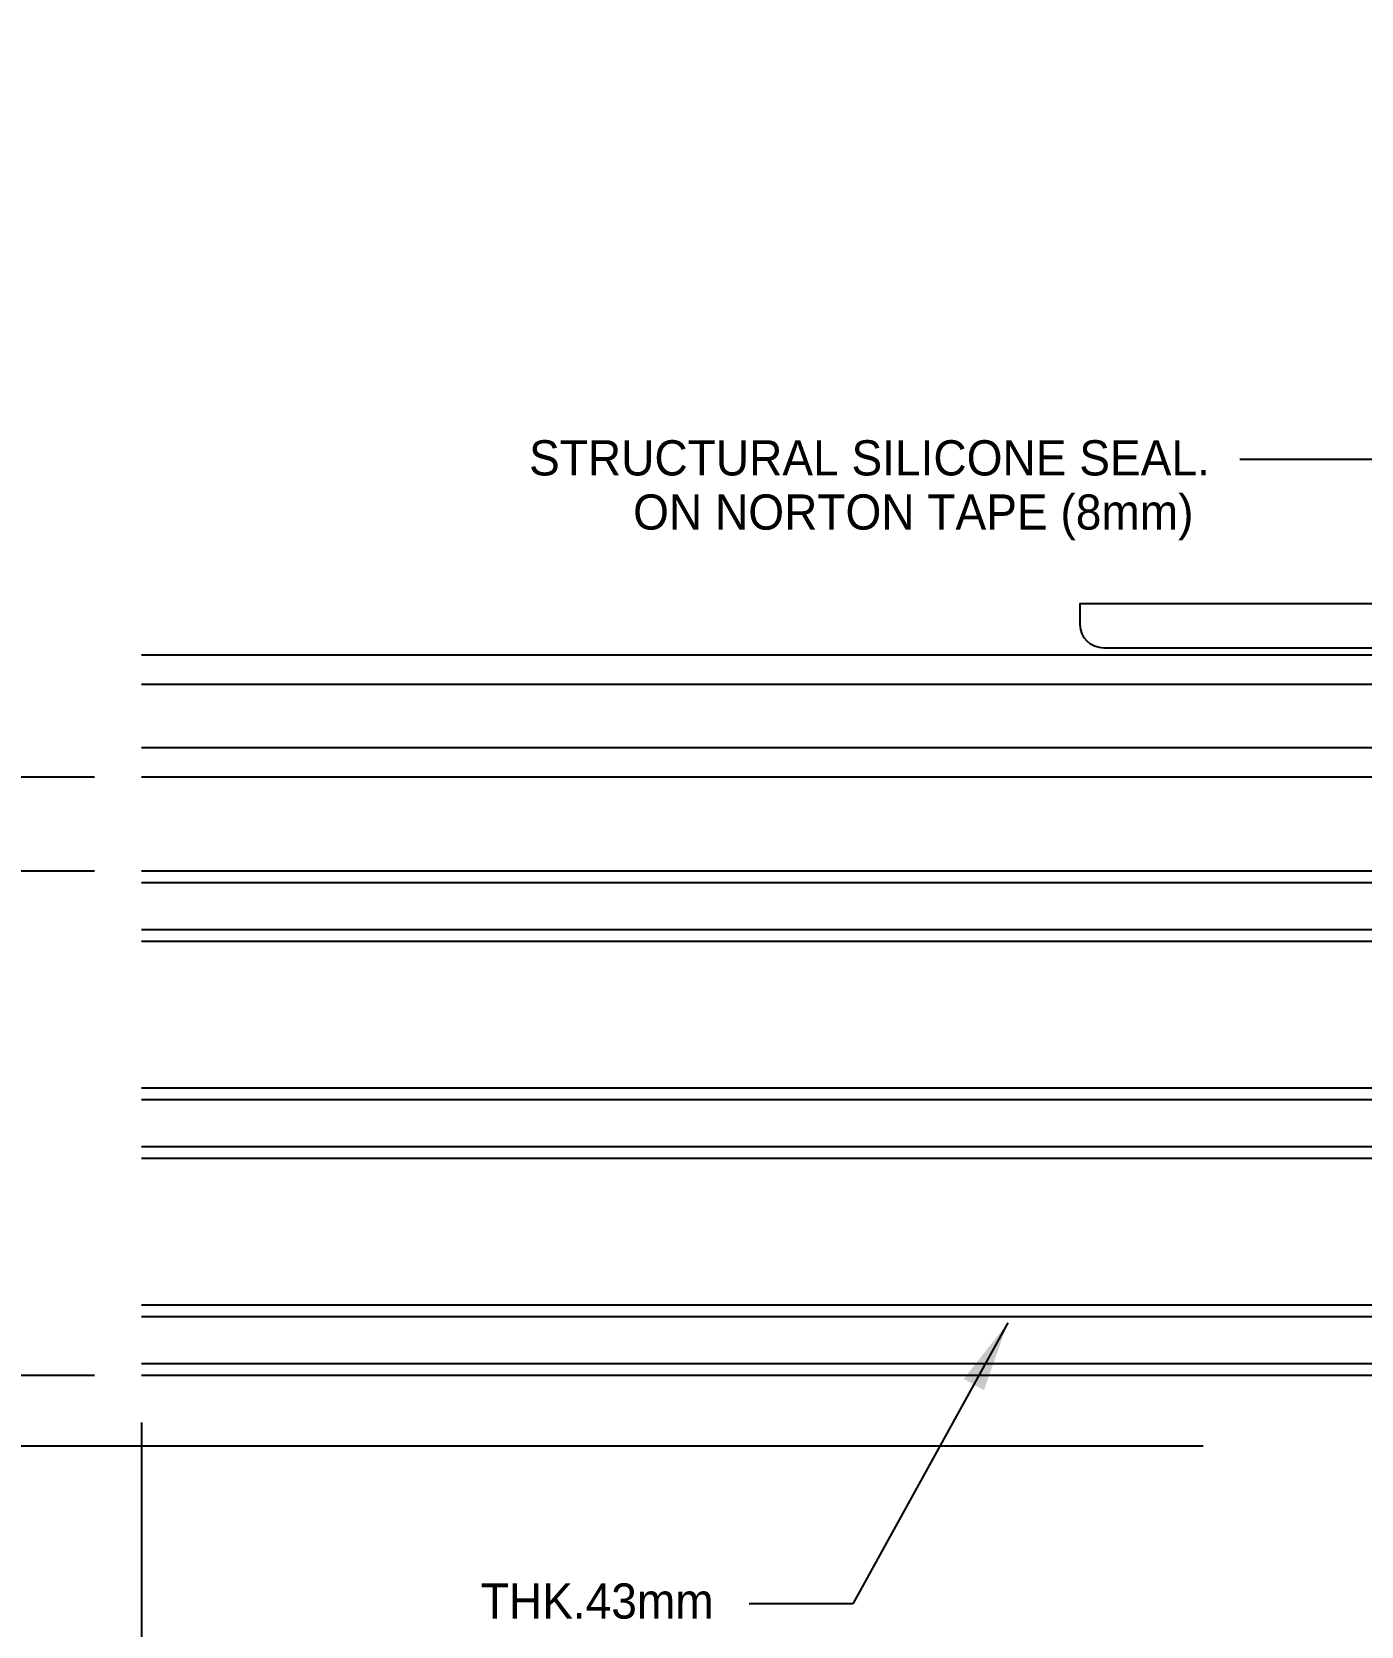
# Model space of a CAD drawing. Header units: millimetres. Extents: x 7297 to 60227, y -7497 to 19324.
# Drawn here: x 50689.3 to 50802.5, y 4777 to 4912.9 of the extents above; entities that cross this region are included whole.
import ezdxf
from ezdxf.enums import TextEntityAlignment as Align

# ---------------------------------------------------------------- set-up
doc = ezdxf.new("R2010")
doc.units = ezdxf.units.MM
for name, color, linetype in [('NS_COL_CYAN', 4, 'Continuous'), ('NS_COL_L-GREY', 8, 'Continuous'), ('NS_DIM', 1, 'Continuous'), ('NS_TEXT_TITLE', 141, 'Continuous')]:
    doc.layers.add(name, color=color, linetype=linetype)
doc.styles.add('Expo M', font='Expo M.ttf')
doc.styles.add('Gtx', font='', dxfattribs={"width": 0.9})
doc.styles.get('Gtx').set_extended_font_data('Dotum')
doc.dimstyles.new('N-SPACE', dxfattribs={"dimscale": 4, "dimtxt": 1.8, "dimasz": 1.5, "dimexe": 1, "dimexo": 1, "dimgap": 1, "dimtad": 1, "dimtoh": 1, "dimdec": 1, "dimzin": 1, "dimdsep": 46, "dimtxsty": 'Expo M', "dimcen": 2, "dimclrd": 1, "dimclre": 1, "dimclrt": 2, "dimadec": 1, "dimazin": 0, "dimtfac": 1, "dimtdec": 1, "dimtix": 1, "dimtmove": 1, "dimatfit": 3, "dimfxl": 1, "dimtolj": 1, "dimtzin": 1, "dimarcsym": 0})

# ---------------------------------------------------------------- blocks, each defined once
blk = doc.blocks.new('*D439')
at = {"layer": 'NS_DIM', "color": 1, "lineweight": -2, "transparency": 16777216}
for p, q in [((50698.61666955348, 4794.331855339967), (50698.61666955348, 4559.88584093115)), ((50898.61666952042, 4594.349897443021), (50898.61666952042, 4559.88584093115)), ((50892.61666952042, 4563.88584093115), (50704.61666955348, 4563.88584093115))]:
    blk.add_line(p, q, dxfattribs=at)
at = {"layer": 'NS_DIM', "color": 1, "transparency": 16777216}
for points in [[(50704.61666955348, 4564.88584093115), (50704.61666955348, 4562.88584093115), (50698.61666955348, 4563.88584093115)], [(50892.61666952042, 4564.88584093115), (50892.61666952042, 4562.88584093115), (50898.61666952042, 4563.88584093115)]]:
    blk.add_solid(points, dxfattribs=at)
at = {"layer": 'NS_DIM', "color": 2, "transparency": 16777216, "insert": (50798.61666953695, 4571.665840931149), "char_height": 7.2, "attachment_point": 5, "style": 'Expo M'}
blk.add_mtext('\\A1;MOUDLE DIM.', dxfattribs=at)
blk = doc.blocks.new('*D437')
at = {"layer": 'NS_DIM', "color": 1, "lineweight": -2, "transparency": 16777216}
for p, q in [((50694.61666956865, 4849.331850660764), (50641.24686277432, 4849.331850660764)), ((50645.24686277432, 4843.331850660764), (50645.24686277432, 4804.331855339969)), ((50694.61666956865, 4798.331855339969), (50641.24686277432, 4798.331855339969))]:
    blk.add_line(p, q, dxfattribs=at)
at = {"layer": 'NS_DIM', "color": 1, "transparency": 16777216}
for points in [[(50644.24686277432, 4843.331850660764), (50646.24686277432, 4843.331850660764), (50645.24686277432, 4849.331850660764)], [(50644.24686277432, 4804.331855339969), (50646.24686277432, 4804.331855339969), (50645.24686277432, 4798.331855339969)]]:
    blk.add_solid(points, dxfattribs=at)
at = {"layer": 'NS_DIM', "color": 2, "transparency": 16777216, "insert": (50637.46686277431, 4823.831853000352), "char_height": 7.2, "attachment_point": 5, "rotation": 90, "style": 'Expo M'}
blk.add_mtext('\\A1;51.0', dxfattribs=at)
blk = doc.blocks.new('*D436')
at = {"layer": 'NS_DIM', "color": 1, "lineweight": -2, "transparency": 16777216}
for p, q in [((50654.24686277407, 4855.331850660764), (50654.24686277407, 4861.331850660764)), ((50694.61666955351, 4849.331850660764), (50650.24686277407, 4849.331850660764)), ((50654.24686277407, 4849.331850660764), (50654.24686277407, 4841.331850167869)), ((50694.61666956865, 4841.331850167869), (50650.24686277407, 4841.331850167869)), ((50654.24686277407, 4835.331850167869), (50654.24686277407, 4829.331850167869))]:
    blk.add_line(p, q, dxfattribs=at)
at = {"layer": 'NS_DIM', "color": 1, "transparency": 16777216}
for points in [[(50653.24686277407, 4855.331850660764), (50655.24686277407, 4855.331850660764), (50654.24686277407, 4849.331850660764)], [(50653.24686277407, 4835.331850167869), (50655.24686277407, 4835.331850167869), (50654.24686277407, 4841.331850167869)]]:
    blk.add_solid(points, dxfattribs=at)
at = {"layer": 'NS_DIM', "color": 2, "transparency": 16777216, "insert": (50646.45786277406, 4845.331850414302), "char_height": 7.2, "attachment_point": 5, "rotation": 90, "style": 'Expo M'}
blk.add_mtext('\\A1;8.0', dxfattribs=at)
blk = doc.blocks.new('*D435')
at = {"layer": 'NS_DIM', "color": 1, "lineweight": -2, "transparency": 16777216}
for p, q in [((50789.07713507479, 4999.331850660762), (50641.24686277442, 4999.331850660762)), ((50645.24686277442, 4993.331850660762), (50645.24686277442, 4855.331850660764)), ((50694.61666956865, 4849.331850660764), (50641.24686277442, 4849.331850660764))]:
    blk.add_line(p, q, dxfattribs=at)
at = {"layer": 'NS_DIM', "color": 1, "transparency": 16777216}
for points in [[(50644.24686277442, 4993.331850660762), (50646.24686277442, 4993.331850660762), (50645.24686277442, 4999.331850660762)], [(50644.24686277442, 4855.331850660764), (50646.24686277442, 4855.331850660764), (50645.24686277442, 4849.331850660764)]]:
    blk.add_solid(points, dxfattribs=at)
at = {"layer": 'NS_DIM', "color": 2, "transparency": 16777216, "insert": (50637.46686277441, 4924.331850660748), "char_height": 7.2, "attachment_point": 5, "rotation": 90, "style": 'Expo M'}
blk.add_mtext('\\A1;150.0', dxfattribs=at)
blk = doc.blocks.new('*D434')
at = {"layer": 'NS_DIM', "color": 1, "lineweight": -2, "transparency": 16777216}
for p, q in [((50654.24686277407, 4804.331855339969), (50654.24686277407, 4810.331855339969)), ((50694.61666956864, 4798.331855339969), (50650.24686277407, 4798.331855339969)), ((50654.24686277407, 4792.331850246922), (50654.24686277407, 4798.331855339969)), ((50789.07713507479, 4792.331850246922), (50650.24686277407, 4792.331850246922)), ((50654.24686277407, 4786.331850246922), (50654.24686277407, 4780.331850246922))]:
    blk.add_line(p, q, dxfattribs=at)
at = {"layer": 'NS_DIM', "color": 1, "transparency": 16777216}
for points in [[(50653.24686277407, 4804.331855339969), (50655.24686277407, 4804.331855339969), (50654.24686277407, 4798.331855339969)], [(50653.24686277407, 4786.331850246922), (50655.24686277407, 4786.331850246922), (50654.24686277407, 4792.331850246922)]]:
    blk.add_solid(points, dxfattribs=at)
at = {"layer": 'NS_DIM', "color": 2, "transparency": 16777216, "insert": (50646.46686277405, 4795.331852793431), "char_height": 7.2, "attachment_point": 5, "rotation": 90, "style": 'Expo M'}
blk.add_mtext('\\A1;6.0', dxfattribs=at)
blk = doc.blocks.new('*D433')
at = {"layer": 'NS_DIM', "color": 1, "lineweight": -2, "transparency": 16777216}
for p, q in [((50694.61666956865, 4841.331850167869), (50650.24686277407, 4841.331850167869)), ((50654.24686277407, 4804.331855339969), (50654.24686277407, 4835.331850167869)), ((50694.61666956865, 4798.331855339969), (50650.24686277407, 4798.331855339969))]:
    blk.add_line(p, q, dxfattribs=at)
at = {"layer": 'NS_DIM', "color": 1, "transparency": 16777216}
for points in [[(50653.24686277407, 4835.331850167869), (50655.24686277407, 4835.331850167869), (50654.24686277407, 4841.331850167869)], [(50653.24686277407, 4804.331855339969), (50655.24686277407, 4804.331855339969), (50654.24686277407, 4798.331855339969)]]:
    blk.add_solid(points, dxfattribs=at)
at = {"layer": 'NS_DIM', "color": 2, "transparency": 16777216, "insert": (50646.46686277406, 4819.831852753904), "char_height": 7.2, "attachment_point": 5, "rotation": 90, "style": 'Expo M'}
blk.add_mtext('\\A1;43.0', dxfattribs=at)
blk = doc.blocks.new('*D432')
at = {"layer": 'NS_DIM', "color": 1, "lineweight": -2, "transparency": 16777216}
for p, q in [((50789.07713507479, 4792.33185024692), (50650.24686277405, 4792.33185024692)), ((50654.24686277405, 4786.33185024692), (50654.24686277405, 4625.331850183425)), ((50796.36178509217, 4619.331850183425), (50650.24686277405, 4619.331850183425))]:
    blk.add_line(p, q, dxfattribs=at)
at = {"layer": 'NS_DIM', "color": 1, "transparency": 16777216}
for points in [[(50653.24686277405, 4786.33185024692), (50655.24686277405, 4786.33185024692), (50654.24686277405, 4792.33185024692)], [(50653.24686277405, 4625.331850183425), (50655.24686277405, 4625.331850183425), (50654.24686277405, 4619.331850183425)]]:
    blk.add_solid(points, dxfattribs=at)
at = {"layer": 'NS_DIM', "color": 2, "transparency": 16777216, "insert": (50646.46686277404, 4705.831850215158), "char_height": 7.2, "attachment_point": 5, "rotation": 90, "style": 'Expo M'}
blk.add_mtext('\\A1;173.0', dxfattribs=at)
blk = doc.blocks.new('*D431')
at = {"layer": 'NS_DIM', "color": 1, "lineweight": -2, "transparency": 16777216}
for p, q in [((50694.61666956865, 4798.331855339967), (50641.24686277431, 4798.331855339967)), ((50645.24686277431, 4625.331850183425), (50645.24686277431, 4792.331855339967)), ((50796.36178509244, 4619.331850183425), (50641.24686277431, 4619.331850183425))]:
    blk.add_line(p, q, dxfattribs=at)
at = {"layer": 'NS_DIM', "color": 1, "transparency": 16777216}
for points in [[(50644.24686277431, 4792.331855339967), (50646.24686277431, 4792.331855339967), (50645.24686277431, 4798.331855339967)], [(50644.24686277431, 4625.331850183425), (50646.24686277431, 4625.331850183425), (50645.24686277431, 4619.331850183425)]]:
    blk.add_solid(points, dxfattribs=at)
at = {"layer": 'NS_DIM', "color": 2, "transparency": 16777216, "insert": (50637.4668627743, 4708.831852761681), "char_height": 7.2, "attachment_point": 5, "rotation": 90, "style": 'Expo M'}
blk.add_mtext('\\A1;179.0', dxfattribs=at)
blk = doc.blocks.new('*D430')
at = {"layer": 'NS_DIM', "color": 1, "lineweight": -2, "transparency": 16777216}
for p, q in [((50789.07713507479, 4999.331850660762), (50632.24686277429, 4999.331850660762)), ((50636.24686277429, 4993.331850660762), (50636.24686277429, 4625.331850183425)), ((50796.36178509217, 4619.331850183425), (50632.24686277429, 4619.331850183425))]:
    blk.add_line(p, q, dxfattribs=at)
at = {"layer": 'NS_DIM', "color": 1, "transparency": 16777216}
for points in [[(50635.24686277429, 4993.331850660762), (50637.24686277429, 4993.331850660762), (50636.24686277429, 4999.331850660762)], [(50635.24686277429, 4625.331850183425), (50637.24686277429, 4625.331850183425), (50636.24686277429, 4619.331850183425)]]:
    blk.add_solid(points, dxfattribs=at)
at = {"layer": 'NS_DIM', "color": 2, "transparency": 16777216, "insert": (50628.45786277428, 4809.331850422079), "char_height": 7.2, "attachment_point": 5, "rotation": 90, "style": 'Expo M'}
blk.add_mtext('\\A1;380.0', dxfattribs=at)
blk = doc.blocks.new('*D429')
at = {"layer": 'NS_DIM', "color": 1, "lineweight": -2, "transparency": 16777216}
for p, q in [((50694.61666955351, 4998.331850660762), (50650.24686277406, 4998.331850660762)), ((50654.24686277406, 4855.331850660764), (50654.24686277406, 4992.331850660762)), ((50694.61666956865, 4849.331850660764), (50650.24686277406, 4849.331850660764))]:
    blk.add_line(p, q, dxfattribs=at)
at = {"layer": 'NS_DIM', "color": 1, "transparency": 16777216}
for points in [[(50653.24686277406, 4992.331850660762), (50655.24686277406, 4992.331850660762), (50654.24686277406, 4998.331850660762)], [(50653.24686277406, 4855.331850660764), (50655.24686277406, 4855.331850660764), (50654.24686277406, 4849.331850660764)]]:
    blk.add_solid(points, dxfattribs=at)
at = {"layer": 'NS_DIM', "color": 2, "transparency": 16777216, "insert": (50646.46686277405, 4923.831850660748), "char_height": 7.2, "attachment_point": 5, "rotation": 90, "style": 'Expo M'}
blk.add_mtext('\\A1;149.0', dxfattribs=at)

msp = doc.modelspace()

# ---------------------------------------------------------------- linework, layer by layer
at = {"layer": 'NS_COL_CYAN'}
for p, q in [((50823.61666955348, 4849.331850660762), (50698.61666955348, 4849.331850660762)), ((50838.55767601846, 4841.331850167867), (50698.61666955348, 4841.331850167867)), ((50838.55767601846, 4835.331850167867), (50698.61666955348, 4835.331850167867)), ((50838.55767601846, 4822.831850167869), (50698.61666955348, 4822.831850167867)), ((50838.55767601846, 4816.831850167867), (50698.61666955348, 4816.831850167867)), ((50838.55767601694, 4804.331855339969), (50698.61666955348, 4804.331855339965)), ((50838.55767601694, 4798.331855339969), (50698.61666955348, 4798.331855339967))]:
    msp.add_line(p, q, dxfattribs=at)
at = {"layer": 'NS_COL_L-GREY', "ltscale": 10}
for p, q in [((50823.61666955348, 4859.731850660762), (50698.61666955348, 4859.73185066076)), ((50823.61666955348, 4857.231850660762), (50698.61666955348, 4857.23185066076)), ((50823.61666955348, 4851.831850660762), (50698.61666955348, 4851.831850660762))]:
    msp.add_line(p, q, dxfattribs=at)
at = {"layer": 'NS_COL_L-GREY'}
for p, q in [((50839.47903334835, 4840.331850167867), (50698.61666955348, 4840.331850163523)), ((50839.47903334835, 4836.331850167867), (50698.61666955348, 4836.331850163514)), ((50839.47903334835, 4821.831850167867), (50698.61666955348, 4821.831850163518)), ((50839.47903334835, 4817.831850167867), (50698.61666955348, 4817.831850163514)), ((50839.47903334718, 4803.331855339967), (50698.61666955348, 4803.331855343779)), ((50839.47903334648, 4799.331855339967), (50698.61666955348, 4799.331855343794))]:
    msp.add_line(p, q, dxfattribs=at)
at = {"layer": 'NS_COL_L-GREY', "ltscale": 10}
msp.add_lwpolyline([(50822.61666955348, 4910.331895006347), (50822.61666955348, 4907.831850660762), (50823.61666955348, 4907.831850660764), (50823.61666955348, 4897.831850660762), (50822.61666955348, 4897.831850660762), (50822.61666955348, 4865.331850664487), (50823.61666955348, 4865.331850664487), (50823.61666955348, 4860.331850664487), (50780.61666955348, 4860.331850660762, -0.414213562373095), (50778.61666955348, 4862.331850660762), (50778.61666955348, 4864.131850661509), (50816.81666955274, 4864.131850665232, 0.4142135623731019), (50818.81666955274, 4866.131850665232), (50818.81666955274, 4883.581850623975), (50819.31666955274, 4884.081850623973), (50818.81666955274, 4884.581850623975), (50818.81666955274, 4914.131895006348)], format="xyb", dxfattribs=at)

# ---------------------------------------------------------------- texts
at = {"layer": 'NS_TEXT_TITLE', "style": 'Gtx'}
for s, p in [('STRUCTURAL SILICONE SEAL.', (50760.65140918388, 4876.548653322051)), ('ON NORTON TAPE (8mm)', (50764.38966886387, 4871.932483097199))]:
    msp.add_text(s, height=3, rotation=359.9999999999999, dxfattribs=at).set_placement(p, align=Align.MIDDLE_CENTER)
msp.add_text('THK.43mm', height=3, rotation=359.9999999999999, dxfattribs=at).set_placement((50727.53263597333, 4777.62226740727))

# ---------------------------------------------------------------- dimensions: what is measured, and where the dimension line sits
at = {"layer": 'NS_DIM'}
for base, p1, p2, angle, picture, middle in [((50636.24686277429, 4619.331850183425), (50793.07713507476, 4999.33185066076), (50800.36178509214, 4619.331850183423), 90, '*D430', (50628.45786277428, 4809.331850422079)), ((50645.24686277442, 4849.331850660764), (50793.07713507476, 4999.33185066076), (50698.61666956862, 4849.331850660762), 90, '*D435', (50637.46686277441, 4924.331850660748)), ((50654.24686277406, 4998.331850660762), (50698.61666956862, 4849.331850660762), (50698.61666955348, 4998.33185066076), 90, '*D429', (50646.46686277405, 4923.831850660748)), ((50654.24686277407, 4841.331850167869), (50698.61666955348, 4849.331850660762), (50698.61666956862, 4841.331850167867), 270, '*D436', (50646.45786277406, 4845.331850414302)), ((50645.24686277432, 4798.331855339969), (50698.61666956862, 4849.331850660762), (50698.61666956862, 4798.331855339967), 90, '*D437', (50637.46686277431, 4823.831853000352)), ((50654.24686277407, 4841.331850167869), (50698.61666956862, 4798.331855339967), (50698.61666956862, 4841.331850167867), 90, '*D433', (50646.46686277406, 4819.831852753904)), ((50654.24686277407, 4798.331855339969), (50793.07713507476, 4792.33185024692), (50698.61666956861, 4798.331855339967), 90, '*D434', (50646.46686277405, 4795.331852793431)), ((50645.24686277431, 4798.331855339967), (50800.36178509241, 4619.331850183423), (50698.61666956862, 4798.331855339965), 270, '*D431', (50637.4668627743, 4708.831852761681)), ((50654.24686277405, 4619.331850183425), (50793.07713507476, 4792.331850246918), (50800.36178509214, 4619.331850183423), 270, '*D432', (50646.46686277404, 4705.831850215158))]:
    dim = msp.add_linear_dim(base=base, p1=p1, p2=p2, angle=angle, dimstyle='N-SPACE', dxfattribs=at)
    dim.commit()
    dim.dimension.update_dxf_attribs({"geometry": picture, "text_midpoint": middle})
dim = msp.add_linear_dim(base=(50698.61666955348, 4563.88584093115), p1=(50898.61666952042, 4598.349897443021), p2=(50698.61666955348, 4798.331855339967), text='MOUDLE DIM.', dimstyle='N-SPACE', dxfattribs=at)
dim.commit()
dim.dimension.update_dxf_attribs({"geometry": '*D439', "text_midpoint": (50798.61666953695, 4571.665840931149)})

# ---------------------------------------------------------------- leaders
for points in [[(50826.94751648176, 4845.731050004496), (50806.00659832151, 4876.42032767752, 1.243872164786677e-09), (50792.20399749188, 4876.420327687766, 1.243872164786677e-09)], [(50772.44053862949, 4802.828494879382), (50759.23851765658, 4778.880099845784), (50750.38994100178, 4778.880099845782)], [(50829.9510165551, 4793.709561018067), (50811.85885731718, 4759.19686753841, 1.243872164786677e-09), (50798.05625648755, 4759.196867528165, 1.243872164786677e-09)]]:
    msp.add_leader(points, dimstyle='N-SPACE', dxfattribs=at)

doc.saveas('drawing.dxf')
